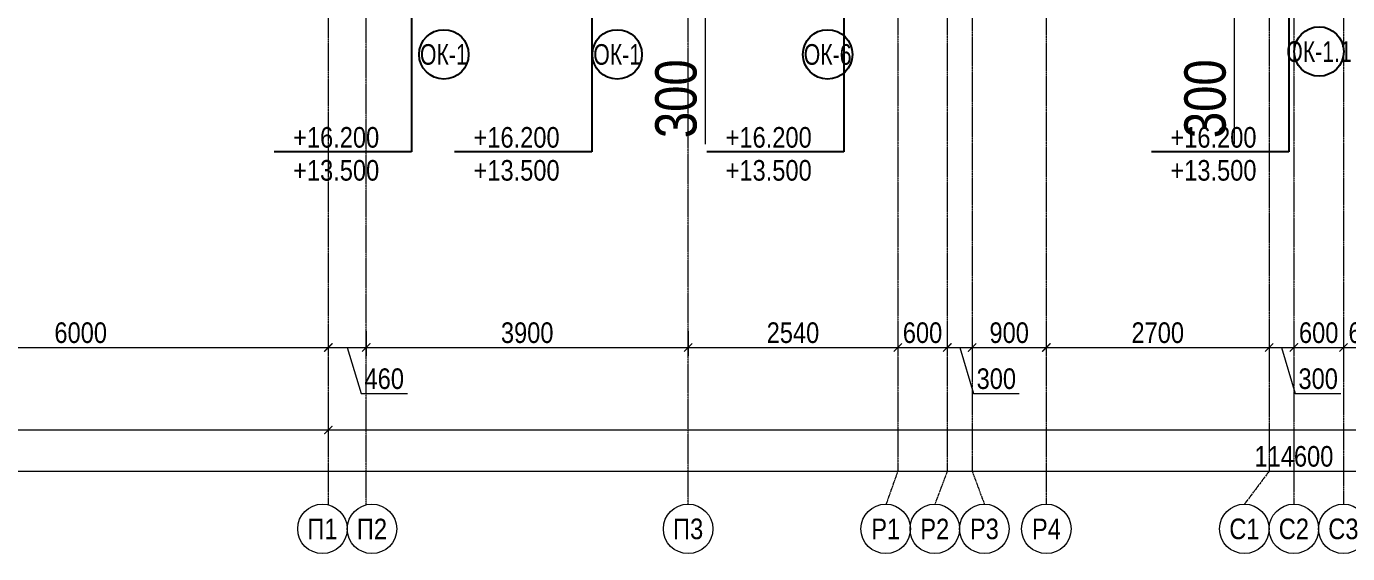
# Model space of a CAD drawing. Header units: millimetres. Extents: x -65509 to 912790, y 446 to 713294.
# Drawn here: x 431543 to 447551, y 499528 to 505923 of the extents above; entities that cross this region are included whole.
import ezdxf
from ezdxf import colors
from ezdxf.entities.mleader import LeaderData, LeaderLine
from ezdxf.enums import TextEntityAlignment as Align
from ezdxf.math import Vec2, Vec3

# ---------------------------------------------------------------- set-up
doc = ezdxf.new("R2010")
doc.units = ezdxf.units.MM
doc.linetypes.add('CENTER2', pattern=[28.575, 19.05, -3.175, 3.175, -3.175])
doc.layers.get('Defpoints').update_dxf_attribs({"color": 250})
for name, color, linetype, lineweight in [('АР_Окна марка', 250, 'Continuous', 9), ('АР_Размеры обшивки', 250, 'Continuous', 5), ('Марка окна', 250, 'Continuous', 25), ('РД_Оси_100', 250, 'Continuous', 0), ('РД_Оси_размер', 250, 'Continuous', 0)]:
    doc.layers.add(name, color=color, linetype=linetype, lineweight=lineweight)
doc.styles.add('Arial_09', font='ARIALN.TTF', dxfattribs={"width": 0.9})
doc.styles.add('Isocpeur3', font='isocpeur.ttf')
doc.styles.add('style1', font='ARIALN.TTF')
doc.styles.add('ккк', font='isocpeur.ttf', dxfattribs={"width": 0.85, "oblique": 15})
doc.dimstyles.new('Dim100_ареал', dxfattribs={"dimscale": 100, "dimtxt": 2.5, "dimasz": 1, "dimexe": 1, "dimexo": 1, "dimgap": 0.5, "dimtad": 1, "dimzin": 12, "dimdsep": 46, "dimtxsty": 'style1', "dimblk": 'ARCHTICK', "dimcen": 1, "dimdle": 1, "dimclrd": 256, "dimclre": 256, "dimaunit": 1, "dimadec": 0, "dimazin": 3, "dimtfac": 1, "dimtmove": 1, "dimatfit": 3, "dimldrblk": 'OPEN30', "dimfxl": 4, "dimfxlon": 1, "dimtolj": 1, "dimtzin": 0, "dimlwd": 9, "dimlwe": 9, "dimarcsym": 0})
doc.dimstyles.new('Dim200_ареал', dxfattribs={"dimscale": 100, "dimtxt": 5, "dimasz": 2.5, "dimexe": 2, "dimexo": 2, "dimgap": 1, "dimtad": 1, "dimzin": 12, "dimdsep": 46, "dimtxsty": 'style1', "dimblk": 'ARCHTICK', "dimcen": 3, "dimdle": 2, "dimclrd": 256, "dimclre": 256, "dimaunit": 1, "dimadec": 0, "dimazin": 3, "dimtfac": 1, "dimtmove": 1, "dimatfit": 3, "dimldrblk": 'OPEN30', "dimfxl": 5, "dimfxlon": 1, "dimtolj": 1, "dimtzin": 0, "dimlwd": 9, "dimlwe": 9, "dimarcsym": 0})

# ---------------------------------------------------------------- blocks, each defined once
blk = doc.blocks.new('_DotSmall')
at = {"color": 0, "linetype": 'ByBlock', "const_width": 0.5}
blk.add_lwpolyline([(-0.0625, 0, 1), (0.0625, 0, 1)], format="xyb", close=True, dxfattribs=at)
blk = doc.blocks.new('A-iden')
at = {"linetype": 'Continuous', "lineweight": 5}
blk.add_circle((0, -4), 3, dxfattribs=at)
at = {"color": 0, "linetype": 'Continuous', "lineweight": 20, "style": 'ккк', "width": 0.85}
blk.add_attdef('ID', text='', height=8, dxfattribs=at).set_placement((0.31, -3.85), align=Align.MIDDLE_CENTER)
blk = doc.blocks.new('_ArchTick')
at = {"color": 0, "linetype": 'ByBlock', "const_width": 0.15}
blk.add_lwpolyline([(-0.5, -0.5), (0.5, 0.5)], dxfattribs=at)
blk = doc.blocks.new('*D297')
at = {"layer": 'Defpoints', "color": 0, "transparency": 16777216}
for p in [(39600, -3255), (45600, -3255), (45600, -4255)]:
    blk.add_point(p, dxfattribs=at)
at = {"layer": 'РД_Оси_размер', "color": 0, "lineweight": 5, "transparency": 16777216}
for p, q in [((39600, -4055), (39600, -4355)), ((45600, -4055), (45600, -4355)), ((39500, -4255), (45700, -4255))]:
    blk.add_line(p, q, dxfattribs=at)
at = {"layer": 'РД_Оси_размер', "color": 0, "lineweight": 5, "transparency": 16777216, "xscale": 100, "yscale": 100, "zscale": 100, "rotation": 180}
blk.add_blockref('_ArchTick', (39600, -4255), dxfattribs=at)
at = {"layer": 'РД_Оси_размер', "color": 0, "lineweight": 5, "transparency": 16777216, "xscale": 100, "yscale": 100, "zscale": 100}
blk.add_blockref('_ArchTick', (45600, -4255), dxfattribs=at)
at = {"layer": 'РД_Оси_размер', "color": 0, "transparency": 16777216, "insert": (42600, -4077), "char_height": 250, "attachment_point": 5, "style": 'style1'}
blk.add_mtext('\\A1;6000', dxfattribs=at)
blk = doc.blocks.new('_Open30')
at = {"color": 0, "linetype": 'ByBlock', "lineweight": -2}
for p, q in [((-1, 0.268), (0, 0)), ((0, 0), (-1, -0.268)), ((0, 0), (-1, 0))]:
    blk.add_line(p, q, dxfattribs=at)
blk = doc.blocks.new('*D298')
at = {"layer": 'Defpoints', "color": 0, "transparency": 16777216}
for p in [(45600, -3255), (46060, -3255), (46060, -4255)]:
    blk.add_point(p, dxfattribs=at)
at = {"layer": 'РД_Оси_размер', "color": 0, "lineweight": 5, "transparency": 16777216}
for p, q in [((45600, -4055), (45600, -4355)), ((46060, -4055), (46060, -4355)), ((45500, -4255), (46160, -4255)), ((45830, -4255), (45997, -4813)), ((45997, -4813), (46558, -4813))]:
    blk.add_line(p, q, dxfattribs=at)
at = {"layer": 'РД_Оси_размер', "color": 0, "lineweight": 5, "transparency": 16777216, "xscale": 100, "yscale": 100, "zscale": 100, "rotation": 180}
blk.add_blockref('_ArchTick', (45600, -4255), dxfattribs=at)
at = {"layer": 'РД_Оси_размер', "color": 0, "lineweight": 5, "transparency": 16777216, "xscale": 100, "yscale": 100, "zscale": 100}
blk.add_blockref('_ArchTick', (46060, -4255), dxfattribs=at)
at = {"layer": 'РД_Оси_размер', "color": 0, "transparency": 16777216, "insert": (46278, -4635), "char_height": 250, "attachment_point": 5, "style": 'style1'}
blk.add_mtext('\\A1;460', dxfattribs=at)
blk = doc.blocks.new('*D299')
at = {"layer": 'Defpoints', "color": 0, "transparency": 16777216}
for p in [(46060, -3255), (49960, -3255), (49960, -4255)]:
    blk.add_point(p, dxfattribs=at)
at = {"layer": 'РД_Оси_размер', "color": 0, "lineweight": 5, "transparency": 16777216}
for p, q in [((46060, -4055), (46060, -4355)), ((49960, -4055), (49960, -4355)), ((45960, -4255), (50060, -4255))]:
    blk.add_line(p, q, dxfattribs=at)
at = {"layer": 'РД_Оси_размер', "color": 0, "lineweight": 5, "transparency": 16777216, "xscale": 100, "yscale": 100, "zscale": 100, "rotation": 180}
blk.add_blockref('_ArchTick', (46060, -4255), dxfattribs=at)
at = {"layer": 'РД_Оси_размер', "color": 0, "lineweight": 5, "transparency": 16777216, "xscale": 100, "yscale": 100, "zscale": 100}
blk.add_blockref('_ArchTick', (49960, -4255), dxfattribs=at)
at = {"layer": 'РД_Оси_размер', "color": 0, "transparency": 16777216, "insert": (48010, -4077), "char_height": 250, "attachment_point": 5, "style": 'style1'}
blk.add_mtext('\\A1;3900', dxfattribs=at)
blk = doc.blocks.new('*D300')
at = {"layer": 'Defpoints', "color": 0, "transparency": 16777216}
for p in [(49960, -3255), (52500, -3255), (52500, -4255)]:
    blk.add_point(p, dxfattribs=at)
at = {"layer": 'РД_Оси_размер', "color": 0, "lineweight": 5, "transparency": 16777216}
for p, q in [((49960, -4055), (49960, -4355)), ((52500, -4055), (52500, -4355)), ((49860, -4255), (52600, -4255))]:
    blk.add_line(p, q, dxfattribs=at)
at = {"layer": 'РД_Оси_размер', "color": 0, "lineweight": 5, "transparency": 16777216, "xscale": 100, "yscale": 100, "zscale": 100, "rotation": 180}
blk.add_blockref('_ArchTick', (49960, -4255), dxfattribs=at)
at = {"layer": 'РД_Оси_размер', "color": 0, "lineweight": 5, "transparency": 16777216, "xscale": 100, "yscale": 100, "zscale": 100}
blk.add_blockref('_ArchTick', (52500, -4255), dxfattribs=at)
at = {"layer": 'РД_Оси_размер', "color": 0, "transparency": 16777216, "insert": (51230, -4077), "char_height": 250, "attachment_point": 5, "style": 'style1'}
blk.add_mtext('\\A1;2540', dxfattribs=at)
blk = doc.blocks.new('*D301')
at = {"layer": 'Defpoints', "color": 0, "transparency": 16777216}
for p in [(52500, -3255), (53100, -3255), (53100, -4255)]:
    blk.add_point(p, dxfattribs=at)
at = {"layer": 'РД_Оси_размер', "color": 0, "lineweight": 5, "transparency": 16777216}
for p, q in [((52500, -4055), (52500, -4355)), ((53100, -4055), (53100, -4355)), ((52400, -4255), (53200, -4255))]:
    blk.add_line(p, q, dxfattribs=at)
at = {"layer": 'РД_Оси_размер', "color": 0, "lineweight": 5, "transparency": 16777216, "xscale": 100, "yscale": 100, "zscale": 100, "rotation": 180}
blk.add_blockref('_ArchTick', (52500, -4255), dxfattribs=at)
at = {"layer": 'РД_Оси_размер', "color": 0, "lineweight": 5, "transparency": 16777216, "xscale": 100, "yscale": 100, "zscale": 100}
blk.add_blockref('_ArchTick', (53100, -4255), dxfattribs=at)
at = {"layer": 'РД_Оси_размер', "color": 0, "transparency": 16777216, "insert": (52800, -4077), "char_height": 250, "attachment_point": 5, "style": 'style1'}
blk.add_mtext('\\A1;600', dxfattribs=at)
blk = doc.blocks.new('*D302')
at = {"layer": 'Defpoints', "color": 0, "transparency": 16777216}
for p in [(53100, -3255), (53400, -3255), (53400, -4255)]:
    blk.add_point(p, dxfattribs=at)
at = {"layer": 'РД_Оси_размер', "color": 0, "lineweight": 5, "transparency": 16777216}
for p, q in [((53100, -4055), (53100, -4355)), ((53400, -4055), (53400, -4355)), ((53000, -4255), (53500, -4255)), ((53250, -4255), (53417, -4813)), ((53417, -4813), (53970, -4813))]:
    blk.add_line(p, q, dxfattribs=at)
at = {"layer": 'РД_Оси_размер', "color": 0, "lineweight": 5, "transparency": 16777216, "xscale": 100, "yscale": 100, "zscale": 100, "rotation": 180}
blk.add_blockref('_ArchTick', (53100, -4255), dxfattribs=at)
at = {"layer": 'РД_Оси_размер', "color": 0, "lineweight": 5, "transparency": 16777216, "xscale": 100, "yscale": 100, "zscale": 100}
blk.add_blockref('_ArchTick', (53400, -4255), dxfattribs=at)
at = {"layer": 'РД_Оси_размер', "color": 0, "transparency": 16777216, "insert": (53694, -4635), "char_height": 250, "attachment_point": 5, "style": 'style1'}
blk.add_mtext('\\A1;300', dxfattribs=at)
blk = doc.blocks.new('*D303')
at = {"layer": 'Defpoints', "color": 0, "transparency": 16777216}
for p in [(53400, -3255), (54300, -3255), (54300, -4255)]:
    blk.add_point(p, dxfattribs=at)
at = {"layer": 'РД_Оси_размер', "color": 0, "lineweight": 5, "transparency": 16777216}
for p, q in [((53400, -4055), (53400, -4355)), ((54300, -4055), (54300, -4355)), ((53300, -4255), (54400, -4255))]:
    blk.add_line(p, q, dxfattribs=at)
at = {"layer": 'РД_Оси_размер', "color": 0, "lineweight": 5, "transparency": 16777216, "xscale": 100, "yscale": 100, "zscale": 100, "rotation": 180}
blk.add_blockref('_ArchTick', (53400, -4255), dxfattribs=at)
at = {"layer": 'РД_Оси_размер', "color": 0, "lineweight": 5, "transparency": 16777216, "xscale": 100, "yscale": 100, "zscale": 100}
blk.add_blockref('_ArchTick', (54300, -4255), dxfattribs=at)
at = {"layer": 'РД_Оси_размер', "color": 0, "transparency": 16777216, "insert": (53850, -4077), "char_height": 250, "attachment_point": 5, "style": 'style1'}
blk.add_mtext('\\A1;900', dxfattribs=at)
blk = doc.blocks.new('*D304')
at = {"layer": 'Defpoints', "color": 0, "transparency": 16777216}
for p in [(54300, -3255), (57000, -3255), (57000, -4255)]:
    blk.add_point(p, dxfattribs=at)
at = {"layer": 'РД_Оси_размер', "color": 0, "lineweight": 5, "transparency": 16777216}
for p, q in [((54300, -4055), (54300, -4355)), ((57000, -4055), (57000, -4355)), ((54200, -4255), (57100, -4255))]:
    blk.add_line(p, q, dxfattribs=at)
at = {"layer": 'РД_Оси_размер', "color": 0, "lineweight": 5, "transparency": 16777216, "xscale": 100, "yscale": 100, "zscale": 100, "rotation": 180}
blk.add_blockref('_ArchTick', (54300, -4255), dxfattribs=at)
at = {"layer": 'РД_Оси_размер', "color": 0, "lineweight": 5, "transparency": 16777216, "xscale": 100, "yscale": 100, "zscale": 100}
blk.add_blockref('_ArchTick', (57000, -4255), dxfattribs=at)
at = {"layer": 'РД_Оси_размер', "color": 0, "transparency": 16777216, "insert": (55650, -4077), "char_height": 250, "attachment_point": 5, "style": 'style1'}
blk.add_mtext('\\A1;2700', dxfattribs=at)
blk = doc.blocks.new('*D305')
at = {"layer": 'Defpoints', "color": 0, "transparency": 16777216}
for p in [(57000, -3255), (57300, -3255), (57300, -4255)]:
    blk.add_point(p, dxfattribs=at)
at = {"layer": 'РД_Оси_размер', "color": 0, "lineweight": 5, "transparency": 16777216}
for p, q in [((57000, -4055), (57000, -4355)), ((57300, -4055), (57300, -4355)), ((56900, -4255), (57400, -4255)), ((57150, -4255), (57317, -4813)), ((57317, -4813), (57870, -4813))]:
    blk.add_line(p, q, dxfattribs=at)
at = {"layer": 'РД_Оси_размер', "color": 0, "lineweight": 5, "transparency": 16777216, "xscale": 100, "yscale": 100, "zscale": 100, "rotation": 180}
blk.add_blockref('_ArchTick', (57000, -4255), dxfattribs=at)
at = {"layer": 'РД_Оси_размер', "color": 0, "lineweight": 5, "transparency": 16777216, "xscale": 100, "yscale": 100, "zscale": 100}
blk.add_blockref('_ArchTick', (57300, -4255), dxfattribs=at)
at = {"layer": 'РД_Оси_размер', "color": 0, "transparency": 16777216, "insert": (57594, -4635), "char_height": 250, "attachment_point": 5, "style": 'style1'}
blk.add_mtext('\\A1;300', dxfattribs=at)
blk = doc.blocks.new('*D306')
at = {"layer": 'Defpoints', "color": 0, "transparency": 16777216}
for p in [(57300, -3255), (57900, -3255), (57900, -4255)]:
    blk.add_point(p, dxfattribs=at)
at = {"layer": 'РД_Оси_размер', "color": 0, "lineweight": 5, "transparency": 16777216}
for p, q in [((57300, -4055), (57300, -4355)), ((57900, -4055), (57900, -4355)), ((57200, -4255), (58000, -4255))]:
    blk.add_line(p, q, dxfattribs=at)
at = {"layer": 'РД_Оси_размер', "color": 0, "lineweight": 5, "transparency": 16777216, "xscale": 100, "yscale": 100, "zscale": 100, "rotation": 180}
blk.add_blockref('_ArchTick', (57300, -4255), dxfattribs=at)
at = {"layer": 'РД_Оси_размер', "color": 0, "lineweight": 5, "transparency": 16777216, "xscale": 100, "yscale": 100, "zscale": 100}
blk.add_blockref('_ArchTick', (57900, -4255), dxfattribs=at)
at = {"layer": 'РД_Оси_размер', "color": 0, "transparency": 16777216, "insert": (57600, -4077), "char_height": 250, "attachment_point": 5, "style": 'style1'}
blk.add_mtext('\\A1;600', dxfattribs=at)
blk = doc.blocks.new('*D307')
at = {"layer": 'Defpoints', "color": 0, "transparency": 16777216}
for p in [(57900, -3255), (58500, -3255), (58500, -4255)]:
    blk.add_point(p, dxfattribs=at)
at = {"layer": 'РД_Оси_размер', "color": 0, "lineweight": 5, "transparency": 16777216}
for p, q in [((57900, -4055), (57900, -4355)), ((58500, -4055), (58500, -4355)), ((57800, -4255), (58600, -4255))]:
    blk.add_line(p, q, dxfattribs=at)
at = {"layer": 'РД_Оси_размер', "color": 0, "lineweight": 5, "transparency": 16777216, "xscale": 100, "yscale": 100, "zscale": 100, "rotation": 180}
blk.add_blockref('_ArchTick', (57900, -4255), dxfattribs=at)
at = {"layer": 'РД_Оси_размер', "color": 0, "lineweight": 5, "transparency": 16777216, "xscale": 100, "yscale": 100, "zscale": 100}
blk.add_blockref('_ArchTick', (58500, -4255), dxfattribs=at)
at = {"layer": 'РД_Оси_размер', "color": 0, "transparency": 16777216, "insert": (58200, -4077), "char_height": 250, "attachment_point": 5, "style": 'style1'}
blk.add_mtext('\\A1;600', dxfattribs=at)
blk = doc.blocks.new('*D204')
at = {"layer": 'Defpoints', "color": 0, "transparency": 16777216}
for p in [(0, -3255), (114600, -3255), (114600, -5755)]:
    blk.add_point(p, dxfattribs=at)
at = {"layer": 'РД_Оси_размер', "color": 0, "lineweight": 5, "transparency": 16777216}
for p, q in [((0, -5555), (0, -5855)), ((114600, -5555), (114600, -5855)), ((-100, -5755), (114700, -5755))]:
    blk.add_line(p, q, dxfattribs=at)
at = {"layer": 'РД_Оси_размер', "color": 0, "lineweight": 5, "transparency": 16777216, "xscale": 100, "yscale": 100, "zscale": 100, "rotation": 180}
blk.add_blockref('_ArchTick', (0, -5755), dxfattribs=at)
at = {"layer": 'РД_Оси_размер', "color": 0, "lineweight": 5, "transparency": 16777216, "xscale": 100, "yscale": 100, "zscale": 100}
blk.add_blockref('_ArchTick', (114600, -5755), dxfattribs=at)
at = {"layer": 'РД_Оси_размер', "color": 0, "transparency": 16777216, "insert": (57300, -5577), "char_height": 250, "attachment_point": 5, "style": 'style1'}
blk.add_mtext('\\A1;114600', dxfattribs=at)
blk = doc.blocks.new('*D224')
at = {"layer": 'Defpoints', "color": 0, "transparency": 16777216}
for p in [(27600, -3255), (45600, -3253), (45600, -5255)]:
    blk.add_point(p, dxfattribs=at)
at = {"layer": 'РД_Оси_размер', "color": 0, "lineweight": 5, "transparency": 16777216}
for p, q in [((27600, -5055), (27600, -5355)), ((45600, -5055), (45600, -5355)), ((27500, -5255), (45700, -5255))]:
    blk.add_line(p, q, dxfattribs=at)
at = {"layer": 'РД_Оси_размер', "color": 0, "lineweight": 5, "transparency": 16777216, "xscale": 100, "yscale": 100, "zscale": 100, "rotation": 180}
blk.add_blockref('_ArchTick', (27600, -5255), dxfattribs=at)
at = {"layer": 'РД_Оси_размер', "color": 0, "lineweight": 5, "transparency": 16777216, "xscale": 100, "yscale": 100, "zscale": 100}
blk.add_blockref('_ArchTick', (45600, -5255), dxfattribs=at)
at = {"layer": 'РД_Оси_размер', "color": 0, "transparency": 16777216, "insert": (36600, -5077), "char_height": 250, "attachment_point": 5, "style": 'style1'}
blk.add_mtext('\\A1;18000', dxfattribs=at)
blk = doc.blocks.new('*D220')
at = {"layer": 'Defpoints', "color": 0, "transparency": 16777216}
for p in [(45600, -3255), (83100, -3255), (83100, -5255)]:
    blk.add_point(p, dxfattribs=at)
at = {"layer": 'РД_Оси_размер', "color": 0, "lineweight": 5, "transparency": 16777216}
for p, q in [((45600, -5055), (45600, -5355)), ((83100, -5055), (83100, -5355)), ((45500, -5255), (83200, -5255))]:
    blk.add_line(p, q, dxfattribs=at)
at = {"layer": 'РД_Оси_размер', "color": 0, "lineweight": 5, "transparency": 16777216, "xscale": 100, "yscale": 100, "zscale": 100, "rotation": 180}
blk.add_blockref('_ArchTick', (45600, -5255), dxfattribs=at)
at = {"layer": 'РД_Оси_размер', "color": 0, "lineweight": 5, "transparency": 16777216, "xscale": 100, "yscale": 100, "zscale": 100}
blk.add_blockref('_ArchTick', (83100, -5255), dxfattribs=at)
at = {"layer": 'РД_Оси_размер', "color": 0, "transparency": 16777216, "insert": (64350, -5077), "char_height": 250, "attachment_point": 5, "style": 'style1'}
blk.add_mtext('\\A1;37500', dxfattribs=at)
blk = doc.blocks.new('*D792')
at = {"layer": 'Defpoints', "color": 0, "lineweight": 25, "transparency": 16777216}
for p in [(446056, 506683), (446182, 506683), (446051, 506383)]:
    blk.add_point(p, dxfattribs=at)
at = {"layer": 'АР_Размеры обшивки', "lineweight": 9, "transparency": 16777216}
for p, q in [((446182, 506183), (446182, 506883)), ((446182, 506683), (446382, 506683)), ((446182, 506383), (446382, 506383)), ((446182, 504494), (446182, 506383))]:
    blk.add_line(p, q, dxfattribs=at)
at = {"layer": 'АР_Размеры обшивки', "lineweight": 9, "transparency": 16777216, "xscale": 250, "yscale": 250, "zscale": 250}
for p, rotation in [((446182, 506683), 90), ((446182, 506383), 270)]:
    blk.add_blockref('_ArchTick', p, dxfattribs=dict(at, rotation=rotation))
at = {"layer": 'АР_Размеры обшивки', "color": 0, "transparency": 16777216, "insert": (445827, 505046), "char_height": 500, "attachment_point": 5, "rotation": 90, "style": 'style1'}
blk.add_mtext('\\A1;300', dxfattribs=at)
blk = doc.blocks.new('*D793')
at = {"layer": 'Defpoints', "color": 0, "lineweight": 25, "transparency": 16777216}
for p in [(439645, 506683), (439771, 506683), (439640, 506383)]:
    blk.add_point(p, dxfattribs=at)
at = {"layer": 'АР_Размеры обшивки', "lineweight": 9, "transparency": 16777216}
for p, q in [((439771, 506183), (439771, 506883)), ((439771, 506683), (439971, 506683)), ((439771, 506383), (439971, 506383)), ((439771, 504494), (439771, 506383))]:
    blk.add_line(p, q, dxfattribs=at)
at = {"layer": 'АР_Размеры обшивки', "lineweight": 9, "transparency": 16777216, "xscale": 250, "yscale": 250, "zscale": 250}
for p, rotation in [((439771, 506683), 90), ((439771, 506383), 270)]:
    blk.add_blockref('_ArchTick', p, dxfattribs=dict(at, rotation=rotation))
at = {"layer": 'АР_Размеры обшивки', "color": 0, "transparency": 16777216, "insert": (439416, 505046), "char_height": 500, "attachment_point": 5, "rotation": 90, "style": 'style1'}
blk.add_mtext('\\A1;300', dxfattribs=at)
blk = doc.blocks.new('МОК-Наименование')
at = {"layer": 'Defpoints'}
blk.add_circle((0, 0), 3, dxfattribs=at)
at = {"color": 0, "linetype": 'ByBlock', "lineweight": -2, "style": 'Isocpeur3', "width": 0.8, "flags": 4}
blk.add_attdef('АР-ОКНО:НАИМЕНОВАНИЕ', text='', height=2.5, dxfattribs=at).set_placement((0, 0), align=Align.MIDDLE)
blk = doc.blocks.new('СОШ_2200_АР_ОСИ_М100_28.05.24')
at = {"layer": 'РД_Оси_100', "linetype": 'CENTER2'}
blk.add_line((49960, -6155), (49960, 139938.679), dxfattribs=at)
for points in [[(45530, 139938.679), (45600, 139538.679), (45600, -6163.457)], [(46060, -6163.105), (46060, 139538.679), (46130, 139938.679)], [(52500, 139938.679), (52500, -5755), (52358.276, -6155)], [(53100, 139938.679), (53100, -5755), (52949.266, -6155)], [(54300, 139938.679), (54300, -6155)], [(57300, 139938.679), (57300, -6155)], [(57000, 70839.76), (57000, -5755), (56700, -6155)], [(53400, 70753.904), (53400, -5755), (53550, -6155)], [(57900, 70753.904), (57900, -6155)]]:
    blk.add_lwpolyline(points, dxfattribs=at)
at = {"layer": 'РД_Оси_100', "color": 0}
ref = blk.add_blockref('A-iden', (45529.266, -6054.999), dxfattribs=dict(at, xscale=100, yscale=100, zscale=100))
ref.add_attrib('ID', 'П1', dxfattribs={"layer": '0', "linetype": 'Continuous', "height": 250, "style": 'style1'}).set_placement((45529.266, -6454.999), align=Align.MIDDLE)
at = {"layer": 'РД_Оси_100', "color": 1}
ref = blk.add_blockref('A-iden', (46129.266, -6054.999), dxfattribs=dict(at, xscale=100, yscale=100, zscale=100))
ref.add_attrib('ID', 'П2', dxfattribs={"layer": '0', "linetype": 'Continuous', "height": 250, "style": 'style1'}).set_placement((46129.266, -6454.999), align=Align.MIDDLE)
ref = blk.add_blockref('A-iden', (49960, -6054.999), dxfattribs=dict(at, xscale=100, yscale=100, zscale=100))
ref.add_attrib('ID', 'П3', dxfattribs={"layer": '0', "linetype": 'Continuous', "height": 250, "style": 'style1'}).set_placement((49960, -6454.999), align=Align.MIDDLE)
at = {"layer": 'РД_Оси_100', "color": 0}
ref = blk.add_blockref('A-iden', (52353.771, -6054.966), dxfattribs=dict(at, xscale=100, yscale=100, zscale=100))
ref.add_attrib('ID', 'Р1', dxfattribs={"layer": '0', "linetype": 'Continuous', "height": 250, "style": 'style1'}).set_placement((52353.771, -6454.966), align=Align.MIDDLE)
ref = blk.add_blockref('A-iden', (52948.532, -6054.999), dxfattribs=dict(at, xscale=100, yscale=100, zscale=100))
ref.add_attrib('ID', 'Р2', dxfattribs={"layer": '0', "linetype": 'Continuous', "height": 250, "style": 'style1'}).set_placement((52948.532, -6454.999), align=Align.MIDDLE)
ref = blk.add_blockref('A-iden', (53549.266, -6054.999), dxfattribs=dict(at, xscale=100, yscale=100, zscale=100))
ref.add_attrib('ID', 'Р3', dxfattribs={"layer": '0', "linetype": 'Continuous', "height": 250, "style": 'style1'}).set_placement((53549.266, -6454.999), align=Align.MIDDLE)
ref = blk.add_blockref('A-iden', (54300.734, -6054.999), dxfattribs=dict(at, xscale=100, yscale=100, zscale=100))
ref.add_attrib('ID', 'Р4', dxfattribs={"layer": '0', "linetype": 'Continuous', "height": 250, "style": 'style1'}).set_placement((54300.734, -6454.999), align=Align.MIDDLE)
ref = blk.add_blockref('A-iden', (56700, -6055), dxfattribs=dict(at, xscale=100, yscale=100, zscale=100))
ref.add_attrib('ID', 'С1', dxfattribs={"layer": '0', "linetype": 'Continuous', "height": 250, "style": 'style1'}).set_placement((56700, -6455), align=Align.MIDDLE)
ref = blk.add_blockref('A-iden', (57299.266, -6054.999), dxfattribs=dict(at, xscale=100, yscale=100, zscale=100))
ref.add_attrib('ID', 'С2', dxfattribs={"layer": '0', "linetype": 'Continuous', "height": 250, "style": 'style1'}).set_placement((57299.266, -6454.999), align=Align.MIDDLE)
ref = blk.add_blockref('A-iden', (57899.266, -6054.999), dxfattribs=dict(at, xscale=100, yscale=100, zscale=100))
ref.add_attrib('ID', 'С3', dxfattribs={"layer": '0', "linetype": 'Continuous', "height": 250, "style": 'style1'}).set_placement((57899.266, -6454.999), align=Align.MIDDLE)
at = {"layer": 'РД_Оси_размер'}
for base, p1, p2, picture, middle in [((114600, -5755), (0, -3255), (114600, -3255), '*D204', (57300, -5577.357)), ((45600, -5255), (27600, -3255), (45600, -3253.064), '*D224', (36600, -5077.357)), ((45600, -4255), (39600, -3255), (45600, -3255), '*D297', (42600, -4077.357)), ((46060, -4255), (45600, -3255), (46060, -3255), '*D298', (46047.379, -4635.286)), ((83100, -5255), (45600, -3255), (83100, -3255), '*D220', (64350, -5077.357)), ((49960, -4255), (46060, -3255), (49960, -3255), '*D299', (48010, -4077.357)), ((52500, -4255), (49960, -3255), (52500, -3255), '*D300', (51230, -4077.357)), ((53100, -4255), (52500, -3255), (53100, -3255), '*D301', (52800, -4077.357)), ((53400, -4255), (53100, -3255), (53400, -3255), '*D302', (53467.379, -4635.286)), ((54300, -4255), (53400, -3255), (54300, -3255), '*D303', (53850, -4077.357)), ((57000, -4255), (54300, -3255), (57000, -3255), '*D304', (55650, -4077.357)), ((57300, -4255), (57000, -3255), (57300, -3255), '*D305', (57367.379, -4635.286)), ((57900, -4255), (57300, -3255), (57900, -3255), '*D306', (57600, -4077.357)), ((58500, -4255), (57900, -3255), (58500, -3255), '*D307', (58200, -4077.357))]:
    dim = blk.add_linear_dim(base=base, p1=p1, p2=p2, dimstyle='Dim100_ареал', dxfattribs=at)
    dim.commit()
    dim.dimension.update_dxf_attribs({"geometry": picture, "text_midpoint": middle})

msp = doc.modelspace()

# ---------------------------------------------------------------- leaders
at = {"layer": 'Марка окна', "lineweight": 0, "ltscale": 20}
ml = msp.add_multileader_mtext('Standard', dxfattribs=at)
ml.set_content('+16.200\\P+13.500', color=256, style='style1')
ml.set_leader_properties(color=256, linetype='ByLayer', lineweight=-1)
ml.set_arrow_properties(name='DOTSMALL')
ml.build(insert=Vec2(0, 0))
ml.multileader.update_dxf_attribs({"text_left_attachment_type": 6, "text_right_attachment_type": 6, "dogleg_length": 200, "arrow_head_size": 250})
ctx = ml.context
ctx.base_point, ctx.char_height, ctx.arrow_head_size, ctx.landing_gap_size, ctx.plane_origin = Vec3(434774.54, 504402.413), 250, 250, 0, Vec3(434528.352, 503717.886)
ctx.left_attachment, ctx.right_attachment = 6, 6
notes = []
notes.append((ctx, [(0, (1, 1, 0), (436208.453, 504402.413), (-1, 0), 420.441, [(0, [(436208.644, 506319.297)], 0, [])])]))
ctx.mtext.insert, ctx.mtext.line_spacing_factor, ctx.mtext.flow_direction = Vec3(434774.54, 504702.413), 0.96, 5
ctx.mtext.has_bg_fill, ctx.mtext.bg_color, ctx.mtext.bg_scale_factor, ctx.mtext.bg_transparency, ctx.mtext.use_window_bg_color = 1, -1027028792, 1.5, 0, 1
ml = msp.add_multileader_mtext('Standard', dxfattribs=at)
ml.set_content('+16.200\\P+13.500', color=256, style='style1')
ml.set_leader_properties(color=256, linetype='ByLayer', lineweight=-1)
ml.set_arrow_properties(name='DOTSMALL')
ml.build(insert=Vec2(0, 0))
ml.multileader.update_dxf_attribs({"text_left_attachment_type": 6, "text_right_attachment_type": 6, "dogleg_length": 200, "arrow_head_size": 250})
ctx = ml.context
ctx.base_point, ctx.char_height, ctx.arrow_head_size, ctx.landing_gap_size, ctx.plane_origin = Vec3(436960.407, 504402.413), 250, 250, 0, Vec3(436714.22, 503717.886)
ctx.left_attachment, ctx.right_attachment = 6, 6
notes.append((ctx, [(0, (1, 1, 0), (438394.32, 504402.413), (-1, 0), 420.441, [(0, [(438394.512, 506319.297)], 0, [])])]))
ctx.mtext.insert, ctx.mtext.line_spacing_factor, ctx.mtext.flow_direction = Vec3(436960.407, 504702.413), 0.96, 5
ctx.mtext.has_bg_fill, ctx.mtext.bg_color, ctx.mtext.bg_scale_factor, ctx.mtext.bg_transparency, ctx.mtext.use_window_bg_color = 1, -1027028792, 1.5, 0, 1
ml = msp.add_multileader_mtext('Standard', dxfattribs=at)
ml.set_content('+16.200\\P+13.500', color=256, style='style1')
ml.set_leader_properties(color=256, linetype='ByLayer', lineweight=-1)
ml.set_arrow_properties(name='DOTSMALL')
ml.build(insert=Vec2(0, 0))
ml.multileader.update_dxf_attribs({"text_left_attachment_type": 6, "text_right_attachment_type": 6, "dogleg_length": 200, "arrow_head_size": 250})
ctx = ml.context
ctx.base_point, ctx.char_height, ctx.arrow_head_size, ctx.landing_gap_size, ctx.plane_origin = Vec3(440015.024, 504402.413), 250, 250, 0, Vec3(439768.837, 503717.886)
ctx.left_attachment, ctx.right_attachment = 6, 6
notes.append((ctx, [(0, (1, 1, 0), (441448.937, 504402.413), (-1, 0), 420.441, [(0, [(441449.128, 506319.297)], 0, [])])]))
ctx.mtext.insert, ctx.mtext.line_spacing_factor, ctx.mtext.flow_direction = Vec3(440015.024, 504702.413), 0.96, 5
ctx.mtext.has_bg_fill, ctx.mtext.bg_color, ctx.mtext.bg_scale_factor, ctx.mtext.bg_transparency, ctx.mtext.use_window_bg_color = 1, -1027028792, 1.5, 0, 1
ml = msp.add_multileader_mtext('Standard', dxfattribs=at)
ml.set_content('+16.200\\P+13.500', color=256, style='style1')
ml.set_leader_properties(color=256, linetype='ByLayer', lineweight=-1)
ml.set_arrow_properties(name='DOTSMALL')
ml.build(insert=Vec2(0, 0))
ml.multileader.update_dxf_attribs({"text_left_attachment_type": 6, "text_right_attachment_type": 6, "dogleg_length": 200, "arrow_head_size": 250})
ctx = ml.context
ctx.base_point, ctx.char_height, ctx.arrow_head_size, ctx.landing_gap_size, ctx.plane_origin = Vec3(445404.264, 504402.413), 250, 250, 0, Vec3(445158.076, 503717.886)
ctx.left_attachment, ctx.right_attachment = 6, 6
notes.append((ctx, [(0, (1, 1, 0), (446838.176, 504402.413), (-1, 0), 420.441, [(0, [(446838.368, 506319.297)], 0, [])])]))
ctx.mtext.insert, ctx.mtext.line_spacing_factor, ctx.mtext.flow_direction = Vec3(445404.264, 504702.413), 0.96, 5
ctx.mtext.has_bg_fill, ctx.mtext.bg_color, ctx.mtext.bg_scale_factor, ctx.mtext.bg_transparency, ctx.mtext.use_window_bg_color = 1, -1027028792, 1.5, 0, 1
for ctx, leaders in notes:
    for number, flags, end, landing, length, lines in leaders:
        leader = LeaderData()
        leader.index, (leader.has_last_leader_line, leader.has_dogleg_vector, leader.attachment_direction) = number, flags
        leader.last_leader_point, leader.dogleg_vector, leader.dogleg_length = Vec3(end), Vec3(landing), length
        for number, points, colour, breaks in lines:
            line = LeaderLine()
            line.index, line.vertices, line.color, line.breaks = number, Vec3.list(points), colors.encode_raw_color(colour), breaks
            leader.lines.append(line)
        ctx.leaders.append(leader)

# ---------------------------------------------------------------- next in the draw order: block references
at = {"layer": 'АР_Окна марка', "linetype": 'Continuous', "lineweight": 9}
ref = msp.add_blockref('МОК-Наименование', (436600.882, 505583.318, -900), dxfattribs=dict(at, xscale=100, yscale=100, zscale=100))
ref.add_attrib('АР-ОКНО:НАИМЕНОВАНИЕ', 'ОК-1', dxfattribs={"layer": '0', "color": 0, "linetype": 'ByBlock', "lineweight": -2, "height": 250, "style": 'Arial_09', "width": 0.9}).set_placement((436600.882, 505583.318, -900), align=Align.MIDDLE)
ref = msp.add_blockref('МОК-Наименование', (438700.882, 505583.318, -900), dxfattribs=dict(at, xscale=100, yscale=100, zscale=100))
ref.add_attrib('АР-ОКНО:НАИМЕНОВАНИЕ', 'ОК-1', dxfattribs={"layer": '0', "color": 0, "linetype": 'ByBlock', "lineweight": -2, "height": 250, "style": 'Arial_09', "width": 0.9}).set_placement((438700.882, 505583.318, -900), align=Align.MIDDLE)
ref = msp.add_blockref('МОК-Наименование', (441250.882, 505583.318, -900), dxfattribs=dict(at, xscale=100, yscale=100, zscale=100))
ref.add_attrib('АР-ОКНО:НАИМЕНОВАНИЕ', 'ОК-6', dxfattribs={"layer": '0', "color": 0, "linetype": 'ByBlock', "lineweight": -2, "height": 250, "style": 'Arial_09', "width": 0.9}).set_placement((441250.882, 505583.318, -900), align=Align.MIDDLE)
ref = msp.add_blockref('МОК-Наименование', (447204.978, 505618.319, -900), dxfattribs=dict(at, xscale=100, yscale=100, zscale=100))
ref.add_attrib('АР-ОКНО:НАИМЕНОВАНИЕ', 'ОК-1.1', dxfattribs={"layer": '0', "color": 0, "linetype": 'ByBlock', "lineweight": -2, "height": 250, "style": 'Arial_09', "width": 0.9}).set_placement((447204.978, 505618.319, -900), align=Align.MIDDLE)
at = {"layer": 'РД_Оси_100'}
msp.add_blockref('СОШ_2200_АР_ОСИ_М100_28.05.24', (389600.882, 506283.318), dxfattribs=at)

# ---------------------------------------------------------------- next in the draw order: dimensions: what is measured, and where the dimension line sits
at = {"layer": 'АР_Размеры обшивки'}
for base, p1, p2, picture, middle in [((439770.882, 506683.318), (439640.466, 506383.318), (439645.466, 506683.318), '*D793', (439762.466, 505046.266)), ((446181.882, 506683.318), (446051.466, 506383.318), (446056.466, 506683.318), '*D792', (446173.466, 505046.266))]:
    dim = msp.add_linear_dim(base=base, p1=p1, p2=p2, angle=90, dimstyle='Dim200_ареал', override={"dimdec": 0}, dxfattribs=at)
    dim.commit()
    dim.dimension.update_dxf_attribs({"geometry": picture, "text_midpoint": middle, "dimtype": 160})

doc.saveas('drawing.dxf')
